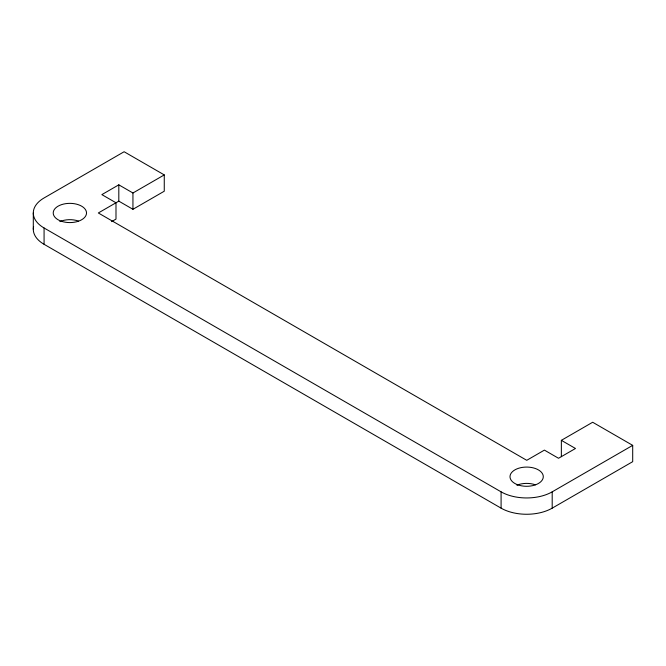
<?xml version="1.0" encoding="UTF-8"?>
<svg xmlns="http://www.w3.org/2000/svg" width="666" height="666" viewBox="0 0 666 666"><rect width="100%" height="100%" fill="white"/><g stroke="black" fill="none" stroke-linecap="round" stroke-linejoin="round"><path stroke-width="1" d="M561.355 456.643L561.355 440.334L575.482 448.484L558.533 458.275L544.405 450.116L526.748 460.314L98.327 212.97L118.814 201.14L132.942 209.299L164.261 191.217L164.261 174.908L132.942 192.99L118.814 184.832L101.865 194.622L115.992 202.772L115.992 219.089L111.572 221.636M561.355 440.334L592.673 422.252L632.7 445.363L632.7 461.671L552.197 508.15A36.139 20.862 0 0 1 501.09 508.15L44.073 244.297A36.78 21.229 0 0 1 33.616 226.507M164.261 174.908L124.126 151.74L44.073 197.952A36.78 21.229 0 0 0 44.073 227.98L501.09 491.841A36.139 20.862 0 0 0 552.197 491.841L632.7 445.363M552.197 491.841L552.197 508.15M501.09 491.841L501.09 508.15M132.942 192.99L132.942 209.299M118.814 184.832L118.814 201.14M44.073 227.98L44.073 244.297M33.3 212.97L33.3 229.279M516.899 485.206A16.65 9.615 0 0 1 535.389 484.823M59.848 221.603A16.65 9.615 0 0 1 78.322 221.004M61.414 221.254A16.65 9.615 0 0 0 86.513 213.053A16.65 9.615 0 0 0 61.672 204.604A16.65 9.615 0 0 0 61.414 221.254M517.898 484.865A16.65 9.615 0 0 0 543.281 476.973A16.65 9.615 0 0 0 518.747 468.223A16.65 9.615 0 0 0 517.898 484.865"/></g></svg>
